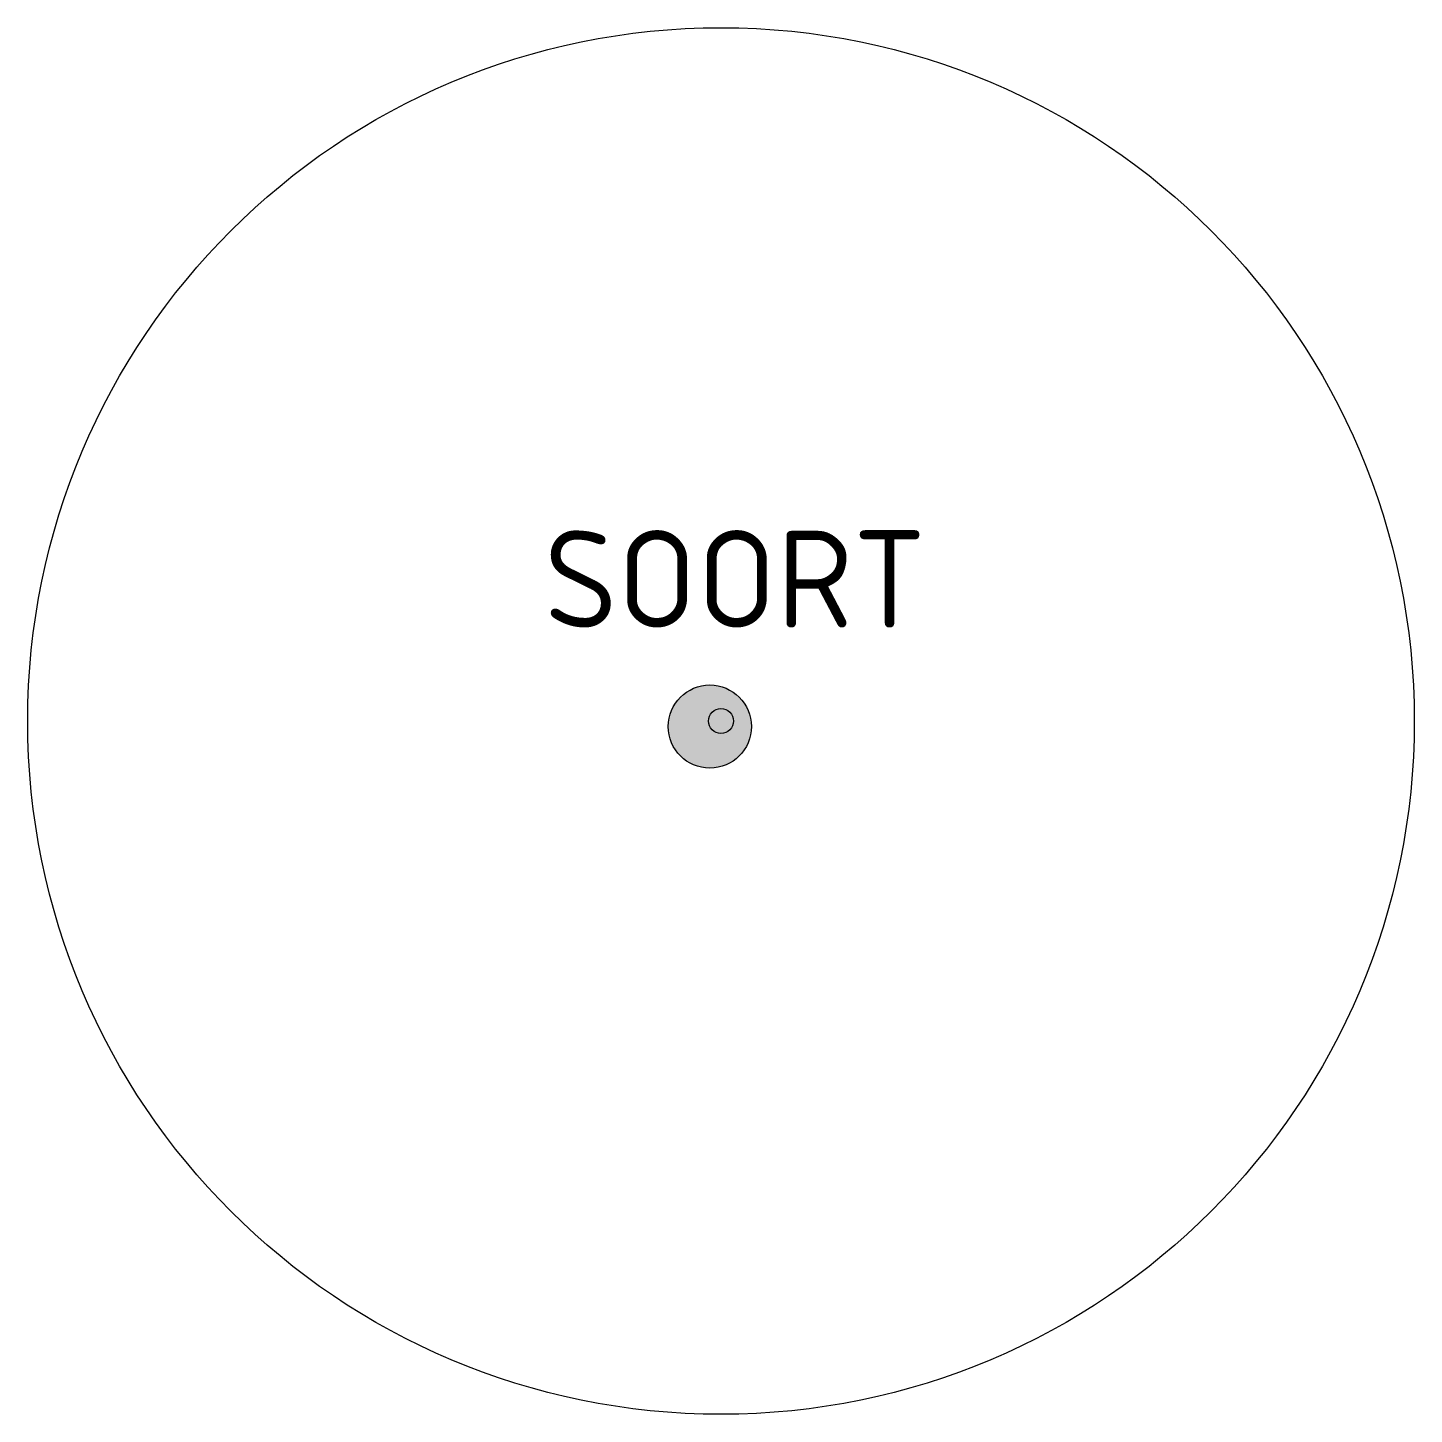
# Model space of a CAD drawing. Extents: x -2.46 to 2.54, y -2.48 to 2.52.
import ezdxf
from ezdxf.enums import TextEntityAlignment as Align

# ---------------------------------------------------------------- set-up
doc = ezdxf.new("R2010")
doc.units = 0
doc.header["$LTSCALE"] = 0.2
doc.styles.add('NLCS-ISO', font='NLCS-ISO.ttf')

msp = doc.modelspace()

# ---------------------------------------------------------------- hatches: boundary and pattern name
at = {"ltscale": 0.1}
h = msp.add_hatch(color=256, dxfattribs=at)
edge = h.paths.add_edge_path()
edge.add_arc((0, 0), 0.15, 0, 360)

# ---------------------------------------------------------------- linework, layer by layer
for radius in [2.5, 0.045]:
    msp.add_circle((0.0402, 0.0201), radius)
msp.add_circle((0, 0), 0.15, dxfattribs=at)

# ---------------------------------------------------------------- texts
at = {"ltscale": 0.1, "style": 'NLCS-ISO'}
msp.add_attdef('SOORT', text='****%%c***m', height=0.35, dxfattribs=at).set_placement((0.091, 0.5324), align=Align.MIDDLE_CENTER)

doc.saveas('drawing.dxf')
